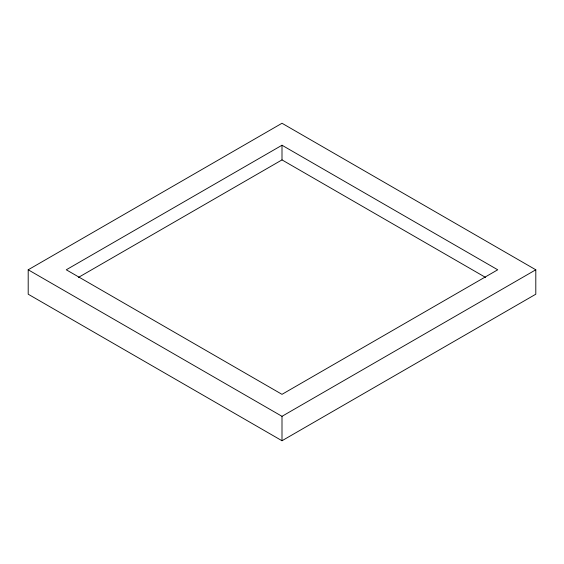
<?xml version="1.0" encoding="UTF-8"?>
<svg xmlns="http://www.w3.org/2000/svg" width="564" height="564" viewBox="0 0 564 564"><rect width="100%" height="100%" fill="white"/><g stroke="black" fill="none" stroke-linecap="round" stroke-linejoin="round"><path stroke-width="0.85" d="M28.2 269.789L282 123.262L535.8 269.789L535.8 294.211L282 440.738L28.2 294.211L28.2 269.789L282 416.317L535.8 269.789M282 145.237L66.27 269.789L282 394.342L497.73 269.789L282 145.237L282 159.894L78.466 277.403M282 159.894L485.534 277.403M282 416.317L282 440.738"/></g></svg>
